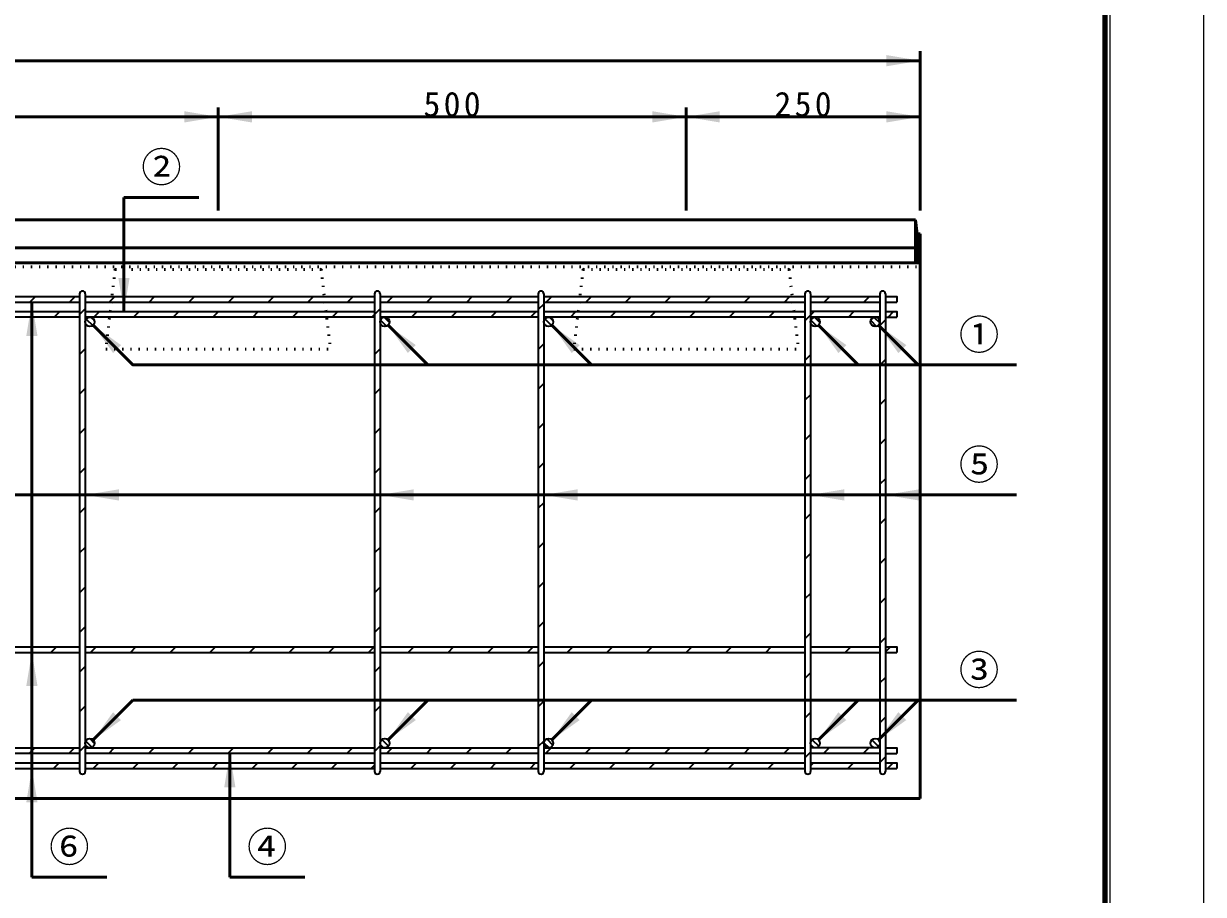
# Model space of a CAD drawing. Units: millimetres, scale not verified. Extents: x -2102 to 2102, y -1485 to 1485.
# Drawn here: x 842 to 2102, y -575 to 355 of the extents above; entities that cross this region are included whole.
import ezdxf
from ezdxf.enums import TextEntityAlignment as Align

# ---------------------------------------------------------------- set-up
doc = ezdxf.new("R2010")
doc.units = ezdxf.units.MM
doc.header["$LTSCALE"] = 5
doc.linetypes.add('DOTTED', pattern=[1.75, 0.25, -1.5])
doc.layers.add('0-0_V-nasSTD', color=7, linetype='Continuous', lineweight=35)
doc.layers.add('0-1_0', color=7, linetype='Continuous', lineweight=50)
doc.styles.add('ＭＳ ゴシック', font='')
doc.styles.get('ＭＳ ゴシック').set_extended_font_data('MS Gothic')

msp = doc.modelspace()

# ---------------------------------------------------------------- linework, layer by layer
at = {"layer": '0-0_V-nasSTD', "lineweight": 50}
for p, q in [((949.214, 169.268), (949.214, 47.268)), ((850.825, -556.732), (850.825, 57.268)), ((1273.787, -9.694), (1231.361, 32.732)), ((1448.787, -9.694), (1406.361, 32.732)), ((1733.787, -9.694), (1691.361, 32.732)), ((1797.787, -9.694), (1755.361, 32.732)), ((1902.825, -148.482), (799.825, -148.482)), ((958.787, -367.77), (916.361, -410.196)), ((1902.825, -367.77), (958.787, -367.77)), ((1273.787, -367.77), (1231.361, -410.196)), ((1448.787, -367.77), (1406.361, -410.196)), ((1733.787, -367.77), (1691.361, -410.196)), ((1797.787, -367.77), (1755.361, -410.196)), ((1062.325, -556.732), (1062.325, -424.732))]:
    msp.add_line(p, q, dxfattribs=at)
at = {"layer": '0-0_V-nasSTD'}
for p, q in [((799.825, 63.268), (901.825, 63.268)), ((848.685, 57.268), (854.685, 63.268)), ((891.111, 57.268), (897.111, 63.268)), ((901.825, 66.268), (901.825, -443.732)), ((907.825, 66.268), (907.825, -443.732)), ((907.825, 63.268), (1216.825, 63.268)), ((933.538, 57.268), (939.538, 63.268)), ((975.964, 57.268), (981.964, 63.268)), ((1018.391, 57.268), (1024.391, 63.268)), ((1060.817, 57.268), (1066.817, 63.268)), ((1103.243, 57.268), (1109.243, 63.268)), ((1145.67, 57.268), (1151.67, 63.268)), ((1188.096, 57.268), (1194.096, 63.268)), ((1216.825, 66.268), (1216.825, -443.732)), ((1222.825, 66.268), (1222.825, -443.732)), ((1222.825, 63.268), (1391.825, 63.268)), ((1230.523, 57.268), (1236.523, 63.268)), ((1272.949, 57.268), (1278.949, 63.268)), ((1315.375, 57.268), (1321.375, 63.268)), ((1357.802, 57.268), (1363.802, 63.268)), ((1391.825, 66.268), (1391.825, -443.732)), ((1397.825, 66.268), (1397.825, -443.732)), ((1397.825, 63.268), (1676.825, 63.268)), ((1406.228, 63.268), (1400.228, 57.268)), ((1448.655, 63.268), (1442.655, 57.268)), ((1485.081, 57.268), (1491.081, 63.268)), ((1527.507, 57.268), (1533.507, 63.268)), ((1569.934, 57.268), (1575.934, 63.268)), ((1612.36, 57.268), (1618.36, 63.268)), ((1654.787, 57.268), (1660.787, 63.268)), ((1676.825, 66.268), (1676.825, -443.732)), ((1682.825, 66.268), (1682.825, -443.732)), ((1682.825, 63.268), (1756.825, 63.268)), ((1697.213, 57.268), (1703.213, 63.268)), ((1739.639, 57.268), (1745.639, 63.268)), ((1756.825, 66.268), (1756.825, -443.732)), ((1762.825, 66.268), (1762.825, -443.732)), ((799.825, 57.268), (901.825, 57.268)), ((907.825, 57.268), (1216.825, 57.268)), ((1222.825, 57.268), (1391.825, 57.268)), ((1397.825, 55.365), (1391.825, 49.365)), ((1397.825, 57.268), (1676.825, 57.268)), ((1682.825, 57.268), (1756.825, 57.268)), ((1762.825, 57.268), (1774.825, 57.268)), ((799.825, 47.268), (901.825, 47.268)), ((901.825, 41.268), (799.825, 41.268)), ((874.611, 41.268), (880.611, 47.268)), ((907.825, 50.071), (901.825, 44.071)), ((907.825, 47.268), (1216.825, 47.268)), ((1216.825, 41.268), (907.825, 41.268)), ((908.913, 39.382), (915.939, 32.356)), ((914.329, 41.037), (917.594, 37.772)), ((923.038, 47.268), (917.038, 41.268)), ((959.464, 41.268), (965.464, 47.268)), ((1001.891, 41.268), (1007.891, 47.268)), ((1044.317, 41.268), (1050.317, 47.268)), ((1086.743, 41.268), (1092.743, 47.268)), ((1129.17, 41.268), (1135.17, 47.268)), ((1171.596, 41.268), (1177.596, 47.268)), ((1214.023, 41.268), (1216.825, 44.071)), ((1222.825, 50.071), (1216.825, 44.071)), ((1222.825, 47.268), (1391.825, 47.268)), ((1391.825, 41.268), (1222.825, 41.268)), ((1223.254, 38.294), (1229.852, 31.697)), ((1227.372, 41.247), (1232.805, 35.815)), ((1256.449, 41.268), (1262.449, 47.268)), ((1298.875, 41.268), (1304.875, 47.268)), ((1341.302, 41.268), (1347.302, 47.268)), ((1383.728, 41.268), (1389.728, 47.268)), ((1397.825, 47.268), (1676.825, 47.268)), ((1676.825, 41.268), (1397.825, 41.268)), ((1398.927, 39.399), (1405.956, 32.369)), ((1404.374, 41.022), (1407.58, 37.817)), ((1426.155, 41.268), (1432.155, 47.268)), ((1468.581, 41.268), (1474.581, 47.268)), ((1511.007, 41.268), (1517.007, 47.268)), ((1553.434, 41.268), (1559.434, 47.268)), ((1595.86, 41.268), (1601.86, 47.268)), ((1638.287, 41.268), (1644.287, 47.268)), ((1682.825, 43.38), (1676.825, 37.38)), ((1756.825, 47.268), (1682.825, 47.268)), ((1686.713, 47.268), (1682.825, 43.38)), ((1756.825, 41.268), (1682.825, 41.268)), ((1683.144, 38.024), (1689.582, 31.587)), ((1687.034, 41.205), (1692.762, 35.477)), ((1723.139, 41.268), (1729.139, 47.268)), ((1750.732, 41.147), (1756.704, 35.174)), ((1762.825, 38.528), (1756.825, 32.528)), ((1762.825, 41.268), (1774.825, 41.268)), ((1765.566, 41.268), (1771.566, 47.268)), ((1747.052, 37.756), (1753.313, 31.494)), ((1397.825, 12.939), (1391.825, 6.939)), ((907.825, 7.645), (901.825, 1.645)), ((1222.825, 7.645), (1216.825, 1.645)), ((1682.825, 0.954), (1676.825, -5.046)), ((1762.825, -3.899), (1756.825, -9.899)), ((907.825, -34.782), (901.825, -40.782)), ((1222.825, -34.782), (1216.825, -40.782)), ((1397.825, -29.488), (1391.825, -35.488)), ((1682.825, -41.472), (1676.825, -47.472)), ((1762.825, -46.325), (1756.825, -52.325)), ((1397.825, -71.914), (1391.825, -77.914)), ((907.825, -77.208), (901.825, -83.208)), ((1222.825, -77.208), (1216.825, -83.208)), ((1682.825, -83.899), (1676.825, -89.899)), ((1762.825, -88.752), (1756.825, -94.752)), ((907.825, -119.635), (901.825, -125.635)), ((1222.825, -119.635), (1216.825, -125.635)), ((1397.825, -114.34), (1391.825, -120.34)), ((1682.825, -126.325), (1676.825, -132.325)), ((1762.825, -131.178), (1756.825, -137.178)), ((907.825, -162.061), (901.825, -168.061)), ((1222.825, -162.061), (1216.825, -168.061)), ((1397.825, -156.767), (1391.825, -162.767)), ((1682.825, -168.752), (1676.825, -174.752)), ((1756.825, -179.604), (1762.825, -173.604)), ((1397.825, -199.193), (1391.825, -205.193)), ((907.825, -204.488), (901.825, -210.488)), ((1222.825, -204.488), (1216.825, -210.488)), ((1682.825, -211.178), (1676.825, -217.178)), ((1762.825, -216.031), (1756.825, -222.031)), ((907.825, -246.914), (901.825, -252.914)), ((1222.825, -246.914), (1216.825, -252.914)), ((1397.825, -241.62), (1391.825, -247.62)), ((1682.825, -253.604), (1676.825, -259.604)), ((1756.825, -264.457), (1762.825, -258.457)), ((907.825, -289.34), (901.825, -295.34)), ((1222.825, -289.34), (1216.825, -295.34)), ((1397.825, -284.046), (1391.825, -290.046)), ((1682.825, -296.031), (1676.825, -302.031)), ((1762.825, -300.884), (1756.825, -306.884)), ((799.825, -310.732), (901.825, -310.732)), ((871.17, -316.732), (877.17, -310.732)), ((907.825, -310.732), (1216.825, -310.732)), ((919.596, -310.732), (913.596, -316.732)), ((956.023, -316.732), (962.023, -310.732)), ((998.449, -316.732), (1004.449, -310.732)), ((1040.875, -316.732), (1046.875, -310.732)), ((1083.302, -316.732), (1089.302, -310.732)), ((1125.728, -316.732), (1131.728, -310.732)), ((1168.155, -316.732), (1172.938, -311.949)), ((1174.155, -310.732), (1172.938, -311.949)), ((1210.581, -316.732), (1216.581, -310.732)), ((1222.825, -310.732), (1391.825, -310.732)), ((1253.007, -316.732), (1259.007, -310.732)), ((1295.434, -316.732), (1301.434, -310.732)), ((1337.86, -316.732), (1343.86, -310.732)), ((1380.287, -316.732), (1386.287, -310.732)), ((1397.825, -310.732), (1676.825, -310.732)), ((1428.713, -310.732), (1422.713, -316.732)), ((1465.139, -316.732), (1471.139, -310.732)), ((1507.566, -316.732), (1513.566, -310.732)), ((1549.992, -316.732), (1555.992, -310.732)), ((1592.419, -316.732), (1598.419, -310.732)), ((1634.845, -316.732), (1640.845, -310.732)), ((1682.825, -310.732), (1756.825, -310.732)), ((1682.825, -311.178), (1683.272, -310.732)), ((1719.698, -316.732), (1725.698, -310.732)), ((1762.825, -316.031), (1768.124, -310.732)), ((799.825, -316.732), (901.825, -316.732)), ((907.825, -316.732), (1216.825, -316.732)), ((1222.825, -316.732), (1391.825, -316.732)), ((1397.825, -326.472), (1391.825, -332.472)), ((1397.825, -316.732), (1676.825, -316.732)), ((1682.825, -316.732), (1756.825, -316.732)), ((1762.825, -316.732), (1774.825, -316.732)), ((907.825, -331.767), (901.825, -337.767)), ((1222.825, -331.767), (1216.825, -337.767)), ((1682.825, -338.457), (1676.825, -344.457)), ((1756.825, -349.31), (1762.825, -343.31)), ((907.825, -374.193), (901.825, -380.193)), ((1222.825, -374.193), (1216.825, -380.193)), ((1397.825, -368.899), (1391.825, -374.899)), ((1682.825, -380.884), (1676.825, -386.884)), ((1762.825, -385.736), (1756.825, -391.736)), ((908.357, -411.489), (915.069, -418.2)), ((912.674, -408.734), (917.823, -413.884)), ((1222.987, -414.991), (1226.566, -418.571)), ((1224.81, -409.744), (1231.814, -416.747)), ((1397.825, -411.325), (1391.825, -417.325)), ((1397.866, -413.094), (1403.463, -418.691)), ((1400.943, -409.1), (1407.458, -415.615)), ((1683.17, -415.555), (1686.003, -418.388)), ((1684.599, -409.913), (1691.645, -416.959)), ((1748.408, -410.082), (1755.475, -417.15)), ((799.825, -418.732), (901.825, -418.732)), ((901.825, -424.732), (799.825, -424.732)), ((848.023, -424.732), (854.023, -418.732)), ((890.449, -424.732), (896.449, -418.732)), ((907.825, -416.62), (901.825, -422.62)), ((907.825, -418.732), (1216.825, -418.732)), ((1216.825, -424.732), (907.825, -424.732)), ((932.875, -424.732), (938.875, -418.732)), ((975.302, -424.732), (981.302, -418.732)), ((1017.728, -424.732), (1023.728, -418.732)), ((1060.155, -424.732), (1066.155, -418.732)), ((1102.581, -424.732), (1108.581, -418.732)), ((1145.007, -424.732), (1151.007, -418.732)), ((1187.434, -424.732), (1193.434, -418.732)), ((1222.825, -416.62), (1216.825, -422.62)), ((1222.825, -418.732), (1391.825, -418.732)), ((1391.825, -424.732), (1222.825, -424.732)), ((1229.86, -424.732), (1235.86, -418.732)), ((1272.287, -424.732), (1278.287, -418.732)), ((1314.713, -424.732), (1320.713, -418.732)), ((1357.139, -424.732), (1363.139, -418.732)), ((1397.825, -418.732), (1676.825, -418.732)), ((1676.825, -424.732), (1397.825, -424.732)), ((1399.566, -424.732), (1405.566, -418.732)), ((1441.992, -424.732), (1447.992, -418.732)), ((1484.419, -424.732), (1490.419, -418.732)), ((1526.845, -424.732), (1532.845, -418.732)), ((1569.272, -424.732), (1575.272, -418.732)), ((1611.698, -424.732), (1617.698, -418.732)), ((1654.124, -424.732), (1660.124, -418.732)), ((1682.825, -423.31), (1676.825, -429.31)), ((1756.825, -418.732), (1682.825, -418.732)), ((1756.825, -424.732), (1682.825, -424.732)), ((1696.551, -424.732), (1702.551, -418.732)), ((1738.977, -424.732), (1744.977, -418.732)), ((1747.508, -416.254), (1749.304, -418.05)), ((1756.825, -434.163), (1762.825, -428.163)), ((1762.825, -424.732), (1774.825, -424.732)), ((799.825, -434.732), (901.825, -434.732)), ((799.825, -440.732), (901.825, -440.732)), ((873.949, -440.732), (879.949, -434.732)), ((907.825, -434.732), (1216.825, -434.732)), ((907.825, -440.732), (1216.825, -440.732)), ((922.375, -434.732), (916.375, -440.732)), ((958.802, -440.732), (964.802, -434.732)), ((1001.228, -440.732), (1007.228, -434.732)), ((1043.655, -440.732), (1049.655, -434.732)), ((1086.081, -440.732), (1092.081, -434.732)), ((1128.507, -440.732), (1134.507, -434.732)), ((1170.934, -440.732), (1176.934, -434.732)), ((1213.36, -440.732), (1216.825, -437.267)), ((1222.825, -434.732), (1391.825, -434.732)), ((1222.825, -440.732), (1391.825, -440.732)), ((1261.787, -434.732), (1255.787, -440.732)), ((1304.213, -434.732), (1298.213, -440.732)), ((1340.639, -440.732), (1346.639, -434.732)), ((1383.066, -440.732), (1389.066, -434.732)), ((1397.825, -434.732), (1676.825, -434.732)), ((1397.825, -440.732), (1676.825, -440.732)), ((1425.492, -440.732), (1431.492, -434.732)), ((1467.919, -440.732), (1473.919, -434.732)), ((1510.345, -440.732), (1516.345, -434.732)), ((1552.772, -440.732), (1558.772, -434.732)), ((1595.198, -440.732), (1601.198, -434.732)), ((1637.624, -440.732), (1643.624, -434.732)), ((1682.825, -434.732), (1756.825, -434.732)), ((1682.825, -437.957), (1686.051, -434.732)), ((1682.825, -440.732), (1756.825, -440.732)), ((1722.477, -440.732), (1728.477, -434.732)), ((1762.825, -440.732), (1774.825, -440.732)), ((1764.904, -440.732), (1770.904, -434.732))]:
    msp.add_line(p, q, dxfattribs=at)
at = {"layer": '0-0_V-nasSTD', "linetype": 'DOTTED', "lineweight": 50}
for p, q in [((929.825, 7.268), (1169.825, 7.268)), ((1429.825, 7.268), (1669.825, 7.268))]:
    msp.add_line(p, q, dxfattribs=at)
at = {"layer": '0-0_V-nasSTD', "lineweight": 18}
for points in [[(-2102.5, -1485), (-2102.5, 1485), (2102.5, 1485), (2102.5, -1485)], [(-2002.5, -1385), (-2002.5, 1385), (2002.5, 1385), (2002.5, -1385)]]:
    msp.add_lwpolyline(points, close=True, dxfattribs=at)
at = {"layer": '0-0_V-nasSTD', "lineweight": 100}
msp.add_lwpolyline([(1997.5, -1380), (1997.5, 1380), (-1997.5, 1380)], dxfattribs=at)
at = {"layer": '0-0_V-nasSTD'}
for points in [[(1762.825, 63.268), (1774.825, 63.268), (1774.825, 57.268)], [(1762.825, 47.268), (1774.825, 47.268), (1774.825, 41.268)], [(1762.825, -310.732), (1774.825, -310.732), (1774.825, -316.732)], [(1762.825, -418.732), (1774.825, -418.732), (1774.825, -424.732)], [(1762.825, -434.732), (1774.825, -434.732), (1774.825, -440.732)]]:
    msp.add_lwpolyline(points, dxfattribs=at)
at = {"layer": '0-0_V-nasSTD', "lineweight": 50}
msp.add_lwpolyline([(1902.825, -9.694), (958.787, -9.694), (916.361, 32.732)], dxfattribs=at)
at = {"layer": '0-0_V-nasSTD'}
for centre in [(912.825, 36.268), (1227.825, 36.268), (1402.825, 36.268), (1687.825, 36.268), (1751.825, 36.268), (912.825, -413.732), (1227.825, -413.732), (1402.825, -413.732), (1687.825, -413.732), (1751.825, -413.732)]:
    msp.add_circle(centre, 5, dxfattribs=at)
for centre, start, end in [((904.825, 66.268), 0, 180), ((1219.825, 66.268), 0, 180), ((1394.825, 66.268), 0, 180), ((1679.825, 66.268), 0, 180), ((1759.825, 66.268), 0, 180), ((904.825, -443.732), 180, 0), ((1219.825, -443.732), 180, 0), ((1394.825, -443.732), 180, 0), ((1679.825, -443.732), 180, 0), ((1759.825, -443.732), 180, 0)]:
    msp.add_arc(centre, 3, start, end, dxfattribs=at)
for points in [[(1763.825, 309.268), (1763.825, 321.268), (1799.825, 315.268)], [(1013.825, 249.268), (1013.825, 261.268), (1049.825, 255.268)], [(1049.825, 255.268), (1085.825, 249.268), (1085.825, 261.268)], [(1513.825, 249.268), (1513.825, 261.268), (1549.825, 255.268)], [(1549.825, 255.268), (1585.825, 249.268), (1585.825, 261.268)], [(1763.825, 249.268), (1763.825, 261.268), (1799.825, 255.268)], [(943.214, 83.268), (949.214, 47.268), (955.214, 83.268)], [(844.825, 21.268), (850.825, 57.268), (856.825, 21.268)], [(916.361, 32.732), (937.574, 3.034), (946.06, 11.519)], [(1231.361, 32.732), (1252.574, 3.034), (1261.06, 11.519)], [(1406.361, 32.732), (1427.574, 3.034), (1436.06, 11.519)], [(1691.361, 32.732), (1712.574, 3.034), (1721.06, 11.519)], [(1755.361, 32.732), (1776.574, 3.034), (1785.06, 11.519)], [(907.825, -148.482), (943.825, -154.482), (943.825, -142.482)], [(1222.825, -148.482), (1258.825, -154.482), (1258.825, -142.482)], [(1397.825, -148.482), (1433.825, -154.482), (1433.825, -142.482)], [(1682.825, -148.482), (1718.825, -154.482), (1718.825, -142.482)], [(1762.825, -148.482), (1798.825, -154.482), (1798.825, -142.482)], [(844.825, -352.732), (850.825, -316.732), (856.825, -352.732)], [(916.361, -410.196), (937.574, -380.498), (946.06, -388.983)], [(1231.361, -410.196), (1252.574, -380.498), (1261.06, -388.983)], [(1406.361, -410.196), (1427.574, -380.498), (1436.06, -388.983)], [(1691.361, -410.196), (1712.574, -380.498), (1721.06, -388.983)], [(1755.361, -410.196), (1776.574, -380.498), (1785.06, -388.983)], [(1056.325, -460.732), (1062.325, -424.732), (1068.325, -460.732)], [(844.825, -476.732), (850.825, -440.732), (856.825, -476.732)]]:
    msp.add_solid(points, dxfattribs=at)
at = {"layer": '0-1_0'}
for p, q in [((-200.175, 315.268), (1799.825, 315.268)), ((1799.825, 155.268), (1799.825, 325.268)), ((1049.825, 155.268), (1049.825, 265.268)), ((1549.825, 155.268), (1549.825, 265.268)), ((549.825, 255.268), (1049.825, 255.268)), ((1049.825, 255.268), (1549.825, 255.268)), ((1549.825, 255.268), (1799.825, 255.268)), ((949.214, 169.268), (1029.214, 169.268)), ((-195.175, 145.268), (1794.825, 145.268)), ((1794.825, 145.268), (1794.825, 99.268)), ((1794.825, 145.268), (1796.825, 130.268)), ((1799.825, 130.268), (1799.825, -472.732)), ((-200.175, 115.268), (1799.825, 115.268)), ((-200.175, 99.268), (1799.825, 99.268)), ((-200.175, -472.732), (1799.825, -472.732)), ((850.825, -556.732), (930.825, -556.732)), ((1062.325, -556.732), (1142.325, -556.732))]:
    msp.add_line(p, q, dxfattribs=at)
at = {"layer": '0-1_0', "linetype": 'DOTTED'}
for p, q in [((-200.175, 95.268), (1799.825, 95.268)), ((939.825, 92.268), (929.825, 7.268)), ((939.825, 92.268), (936.825, 95.268)), ((1159.825, 92.268), (1162.825, 95.268)), ((1439.825, 92.268), (1429.825, 7.268)), ((1439.825, 92.268), (1436.825, 95.268)), ((1659.825, 92.268), (1662.825, 95.268))]:
    msp.add_line(p, q, dxfattribs=at)
at = {"layer": '0-1_0'}
msp.add_lwpolyline([(1799.825, 130.268), (1796.825, 130.268), (1796.825, 99.268)], dxfattribs=at)
at = {"layer": '0-1_0', "linetype": 'DOTTED'}
for points in [[(939.825, 92.268), (1159.825, 92.268), (1169.825, 7.268)], [(1439.825, 92.268), (1659.825, 92.268), (1669.825, 7.268)]]:
    msp.add_lwpolyline(points, dxfattribs=at)

# ---------------------------------------------------------------- texts
at = {"layer": '0-0_V-nasSTD', "style": 'ＭＳ ゴシック'}
for s, p in [('②', (967.614, 176.268)), ('①', (1841.225, -2.694)), ('⑤', (1841.225, -141.482)), ('③', (1841.225, -360.77)), ('⑥', (869.225, -549.732)), ('④', (1080.725, -549.732))]:
    msp.add_text(s, height=31.67, dxfattribs=at).set_placement(p, align=Align.BOTTOM_LEFT)
at = {"layer": '0-0_V-nasSTD', "char_height": 26.39, "attachment_point": 7, "style": 'ＭＳ ゴシック'}
for s, insert in [('\\T1.2;500', (1269.225, 255.268)), ('\\T1.2;250', (1644.225, 255.268))]:
    msp.add_mtext(s, dxfattribs=dict(at, insert=insert))

doc.saveas('drawing.dxf')
